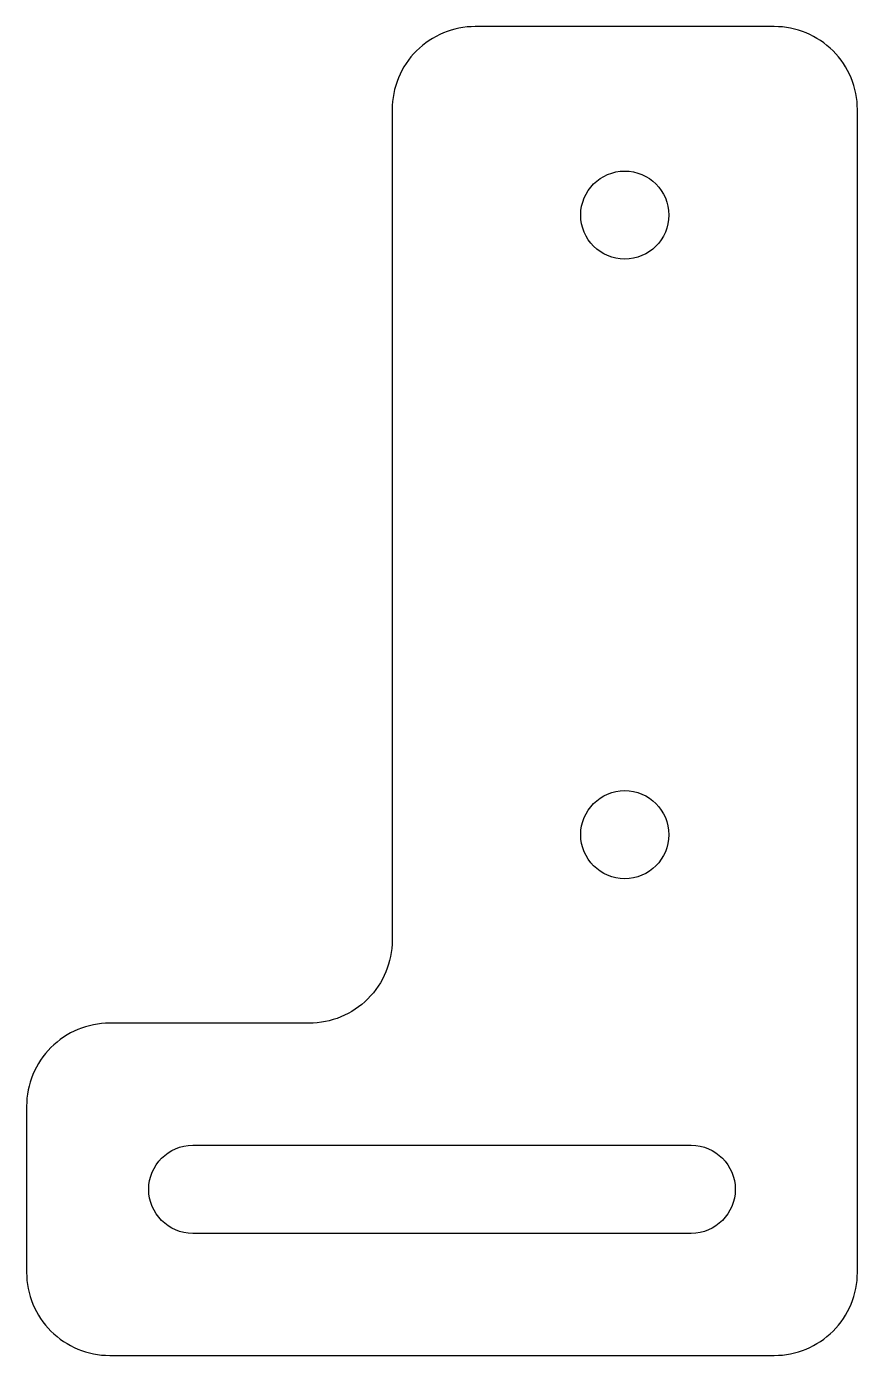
# Model space of a CAD drawing. Header units: millimetres. Extents: x -25 to 25, y -40 to 40.
import ezdxf

# ---------------------------------------------------------------- set-up
doc = ezdxf.new("R2010")
doc.units = ezdxf.units.MM

msp = doc.modelspace()

# ---------------------------------------------------------------- linework, layer by layer
for points in [[(-20, -20, 0.414214), (-25, -25), (-25, -35, 0.414214), (-20, -40), (20, -40, 0.414214), (25, -35), (25, 35, 0.414214), (20, 40), (2, 40, 0.414214), (-3, 35), (-3, -15, -0.414214), (-8, -20)], [(15, -32.65), (-15, -32.65, -1), (-15, -27.35), (15, -27.35, -1)]]:
    msp.add_lwpolyline(points, format="xyb", close=True)
for centre in [(11, 28.65), (11, -8.65)]:
    msp.add_circle(centre, 2.65)

doc.saveas('drawing.dxf')
